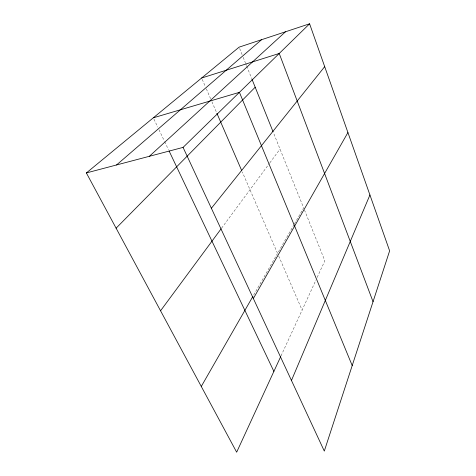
<?xml version="1.0" encoding="UTF-8"?>
<svg xmlns="http://www.w3.org/2000/svg" width="476" height="476" viewBox="0 0 476 476"><rect width="100%" height="100%" fill="white"/><g stroke="black" fill="none" stroke-linecap="round" stroke-linejoin="round"><path stroke-width="0.36" stroke-dasharray="2.38 1.78" d="M281.019 355.905L315.933 280.108M317.165 277.437L324.84 260.765L304.176 209.267M253.69 295.013L277.181 254.023M294.073 224.553L277.55 253.387L242.308 171.967M294.442 223.91L303.623 207.893L273.397 132.578M221.584 228.159L269.416 163.417M269.856 162.816L280.013 149.071M153.95 119.131L157.729 127.08M158.99 129.734L164.345 140.997M164.66 141.658L168.445 149.613M202.223 79.373L205.162 86.162M206.334 88.881L210.743 99.062M211.921 101.775L216.913 113.318M278.722 256.088L302.111 310.114M239.654 48.51L242.105 54.627M243.2 57.34L245.378 62.772M245.652 63.451L246.467 65.492M246.741 66.17L251.649 78.391"/><path stroke-width="0.71" d="M291.467 380.467L369.929 194.964M280.709 356.578L236.661 452.2L86.37 172.937L239.107 47.154L309.59 23.8L389.63 250.852L324.305 451.087L183.07 147.393L309.59 23.8M253.351 298.517L347.92 132.542M201.277 386.458L252.958 296.292M160.555 310.78L221.15 228.754M211.38 208.262L324.692 66.646M116.108 228.188L255.19 87.221M149.363 156.301L285.481 31.785M116.537 164.97L261.538 39.722M201.634 78.016L279.222 53.467L373.041 301.707M153.32 117.804L239.434 92.338L352.204 365.574M86.37 172.937L183.07 147.393M169.075 150.94L273.884 371.387M216.913 113.318L241.713 170.604M251.923 79.076L273.117 131.888"/></g></svg>
